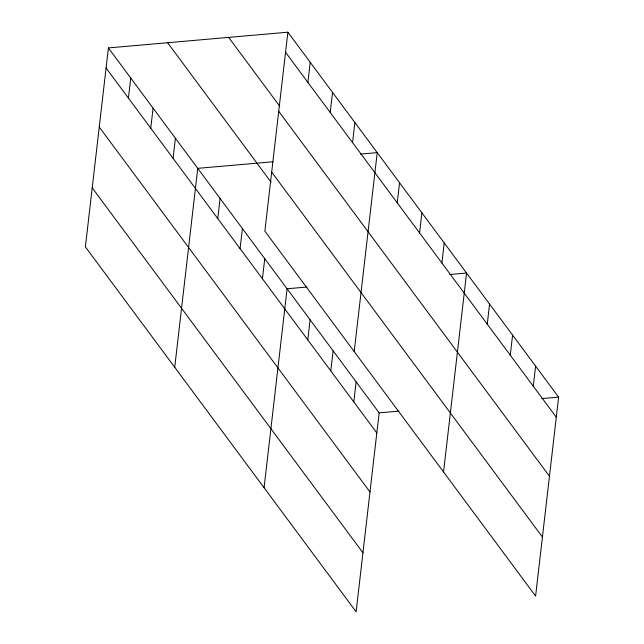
<?xml version="1.0" encoding="UTF-8"?>
<svg xmlns="http://www.w3.org/2000/svg" width="644" height="644" viewBox="0 0 644 644"><rect width="100%" height="100%" fill="white"/><g stroke="black" fill="none" stroke-linecap="round" stroke-linejoin="round"><path stroke-width="0.97" d="M108.401 47.922L85.386 246.869L356.124 611.8L379.139 412.86L108.401 47.922L287.876 32.2L558.614 397.131L535.599 596.078L264.861 231.14L287.876 32.2M128.414 98.121L130.74 78.029M150.752 128.228L153.079 108.136M173.083 158.335L175.41 138.243M174.725 367.297L197.748 168.35L272.976 161.765M217.761 218.549L220.079 198.457M240.091 248.656L242.418 228.564M262.43 278.763L264.756 258.671M307.888 82.392L310.215 62.307M264.072 487.725L287.087 288.778L306.834 287.047M330.227 112.499L332.554 92.414M307.776 339.887L310.102 319.802M352.558 142.606L354.884 122.521M330.791 370.904L333.117 350.819M354.2 351.568L377.223 152.628L360.439 154.101M353.806 401.928L356.124 381.836M397.235 202.82L399.554 182.735M419.566 232.927L421.892 212.842M441.905 263.034L444.231 242.949M443.547 471.996L466.562 273.056L449.786 274.529M487.25 324.165L489.577 304.073M510.265 355.182L512.592 335.089M533.28 386.199L535.599 366.114M379.139 412.86L398.886 411.13M541.829 398.604L558.614 397.131M285.558 52.293L556.287 417.223M228.652 37.392L279.786 106.316M278.723 111.307L549.461 476.246M271.688 172.117L542.425 537.056M167.633 42.737L271.084 182.18M106.083 68.014L376.812 432.945M99.248 127.037L369.986 491.968M92.213 187.847L362.95 552.777"/></g></svg>
